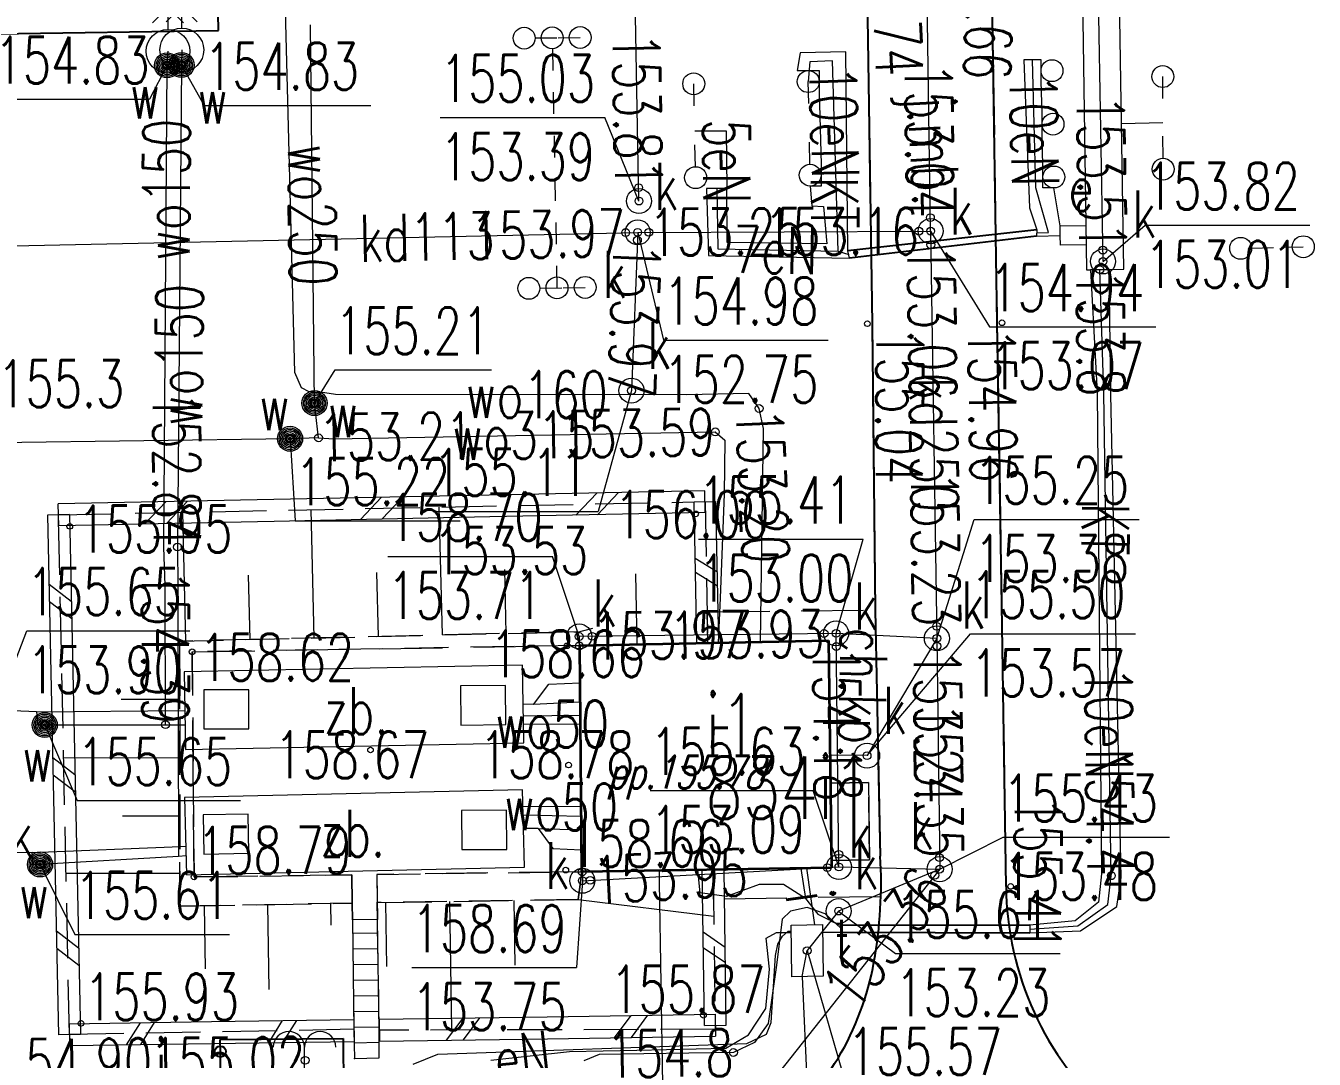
# Model space of a CAD drawing. Header units: metres. Extents: x 7583802 to 7586368, y 5958992 to 5960558.
# Drawn here: x 7585908.95 to 7585950.13, y 5959112.85 to 5959145.89 of the extents above; entities that cross this region are included whole.
import ezdxf
from ezdxf.enums import TextEntityAlignment as Align

# ---------------------------------------------------------------- set-up
doc = ezdxf.new("R2010")
doc.units = ezdxf.units.M
for name, pattern in [('2_EGBS', [0]), ('2_EGBU_A', [0]), ('3_1', [0]), ('3_BUBZ02', [2.45, 1.75, -0.7]), ('3_BUBZ02G', [2.45, 1.75, -0.7]), ('3_KTCR02', [3, 2, -1]), ('3_KTJZ01', [4, 3, -1]), ('3_KTKR01', [0]), ('3_KTOK06', [0]), ('3_KTOK06G', [0]), ('3_PTTU', [2.1, 1.4, -0.7]), ('4_1', [0]), ('4_SUOP03_13', [0]), ('4_SUOP05_02', [0]), ('4_SUPE_01', [0]), ('4_SUPI_01', [0]), ('4_SUPK_01', [0]), ('4_SUPT_01', [0]), ('4_SUPW_01', [0]), ('4_SUSM03_02', [0]), ('4_SUUS18_02', [0]), ('4_SUUS22_02', [0]), ('4_SUUS27_18', [0]), ('4_SUUS30_02', [0])]:
    doc.linetypes.add(name, pattern=pattern)
doc.layers.get('0').update_dxf_attribs({"color": 250, "linetype": 'CONTINUOUS', "lineweight": 100})
for name, color, linetype, lineweight in [('BUBZ_L_1', 7, '3_BUBZ02', 18), ('BUIB_L_1', 7, 'CONTINUOUS', 18), ('EBPPP_T_0', 7, 'CONTINUOUS', 18), ('EGBB_E_T_0', 7, 'CONTINUOUS', 20), ('EGBB_E_T_1', 7, 'CONTINUOUS', 20), ('EGBB_L_0', 7, '2_EGBU_A', 35), ('EGBE_L_3', 7, '2_EGBS', 18), ('KTCR_E_T_1', 7, 'CONTINUOUS', 15), ('KTCR_L_1', 7, '3_KTCR02', 18), ('KTJZ_E_T_0', 7, 'CONTINUOUS', 15), ('KTJZ_L_0', 7, '3_KTJZ01', 18), ('KTKR_L_0', 7, '3_KTKR01', 25), ('KTOK_L_4', 7, 'CONTINUOUS', 25), ('KTOK_L_5', 7, '3_KTOK06', 18), ('PTTU_L_2', 7, '3_PTTU', 18), ('RTPW_T_0', 7, 'CONTINUOUS', 15), ('RTPW_T_1', 7, 'CONTINUOUS', 15), ('SUOE_L_1', 1, '4_SUOP03_13', 25), ('SUOP_E_T_0', 7, 'CONTINUOUS', 18), ('SUOP_L_0', 7, '4_SUOP05_02', 18), ('SUPE_E_T_3', 1, 'CONTINUOUS', 15), ('SUPE_L_3', 1, '4_SUPE_01', 18), ('SUPI_E_T_0', 7, 'CONTINUOUS', 15), ('SUPI_L_0', 7, '4_SUPI_01', 18), ('SUPK_E_T_0', 34, 'CONTINUOUS', 15), ('SUPK_L_0', 34, '4_SUPK_01', 18), ('SUPT_L_0', 30, '4_SUPT_01', 18), ('SUPW_E_T_0', 5, 'CONTINUOUS', 15), ('SUPW_L_0', 5, '4_SUPW_01', 18), ('SUSM_L_4', 7, 'CONTINUOUS', 18), ('SUSM_T_3', 7, 'CONTINUOUS', 18), ('SUTE_T_0', 1, 'CONTINUOUS', 18), ('SUTI_T_0', 7, 'CONTINUOUS', 18), ('SUTK_T_0', 34, 'CONTINUOUS', 18), ('SUTT_T_0', 30, 'CONTINUOUS', 18), ('SUTW_T_0', 5, 'CONTINUOUS', 18), ('SUUE_E_T_2', 7, 'CONTINUOUS', 15), ('SUUE_L_3', 7, '4_1', 18), ('SUUK_E_T_3', 7, 'CONTINUOUS', 15), ('SUUK_T_4', 7, 'CONTINUOUS', 13), ('SUUT_E_T_3', 7, 'CONTINUOUS', 15), ('SUUT_L_3', 7, '4_SUUS22_02', 13), ('SUUW_E_T_5', 7, 'CONTINUOUS', 15), ('SUUW_E_T_6', 5, 'CONTINUOUS', 15), ('SUUW_L_2', 7, '4_1', 18), ('SUUW_L_6', 5, '4_SUUS27_18', 18), ('SUUW_L_7', 7, '4_SUUS30_02', 18), ('SUUW_T_0', 7, 'CONTINUOUS', 18), ('SUUW_T_7', 7, 'CONTINUOUS', 15)]:
    doc.layers.add(name, color=color, linetype=linetype, lineweight=lineweight)
doc.styles.get("Standard").update_dxf_attribs({"font": 'Simplex.SHX', "width": 0.75})

# ---------------------------------------------------------------- blocks, each defined once
blk = doc.blocks.new('3_RTPW02')
at = {"linetype": 'CONTINUOUS'}
blk.add_circle((0, 0), 0.09, dxfattribs=at)
blk = doc.blocks.new('4_SUSM04_01')
at = {"linetype": 'CONTINUOUS'}
blk.add_circle((0, 0), 0.35, dxfattribs=at)
blk = doc.blocks.new('4_SUPS01_03')
at = {"linetype": 'CONTINUOUS'}
blk.add_circle((0, 0), 0.125, dxfattribs=at)
blk = doc.blocks.new('4_SUPS01_10')
at = {"linetype": 'CONTINUOUS'}
blk.add_circle((0, 0), 0.125, dxfattribs=at)
blk = doc.blocks.new('4_SUPS01_05')
at = {"linetype": 'CONTINUOUS'}
blk.add_circle((0, 0), 0.125, dxfattribs=at)
blk = doc.blocks.new('4_SUPS01_07')
at = {"linetype": 'CONTINUOUS'}
blk.add_circle((0, 0), 0.125, dxfattribs=at)
blk = doc.blocks.new('4_SUPS01_08')
at = {"linetype": 'CONTINUOUS'}
blk.add_circle((0, 0), 0.125, dxfattribs=at)
blk = doc.blocks.new('4_SUUS22_01')
at = {"linetype": 'CONTINUOUS'}
blk.add_circle((0, 0), 0.4, dxfattribs=at)
blk = doc.blocks.new('4_SUUS02')
at = {"linetype": 'CONTINUOUS'}
for p, q in [((0, 1.4), (-0.495, 0.905)), ((0, 1.4), (0.495, 0.905)), ((0, 0.7), (0, 1.4))]:
    blk.add_line(p, q, dxfattribs=at)
blk.add_circle((0, 0), 0.7, dxfattribs=at)
blk = doc.blocks.new('4_SUUS25')
at = {"linetype": 'CONTINUOUS'}
for radius in [0.4, 0.35, 0.3, 0.25, 0.2, 0.15, 0.1, 0.05, 0.0143]:
    blk.add_circle((0, 0), radius, dxfattribs=at)
blk = doc.blocks.new('4_SUUS14_W')
at = {"linetype": 'CONTINUOUS'}
blk.add_line((0, 0), (0, 1), dxfattribs=at)
for centre in [(-0.5, 1), (0.5, 1)]:
    blk.add_arc(centre, 0.5, 0, 180, dxfattribs=at)

msp = doc.modelspace()

# ---------------------------------------------------------------- linework, layer by layer
at = {"layer": 'BUBZ_L_1', "linetype": '3_BUBZ02'}
for p, q in [((7585910, 5959130.26), (7585930.66, 5959130.68)), ((7585930.66, 5959130.68), (7585930.75, 5959126.16)), ((7585910.35, 5959113.64), (7585910, 5959130.26)), ((7585926.72, 5959118.85), (7585930.92, 5959118.91)), ((7585930.92, 5959118.91), (7585930.99, 5959113.81)), ((7585920.19, 5959117.32), (7585920.18, 5959117.86)), ((7585919.39, 5959117.31), (7585919.44, 5959113.81)), ((7585920.25, 5959113.78), (7585920.19, 5959117.32)), ((7585919.44, 5959113.81), (7585910.35, 5959113.64)), ((7585930.99, 5959113.81), (7585920.25, 5959113.78))]:
    msp.add_line(p, q, dxfattribs=at)
at = {"layer": 'BUBZ_L_1', "linetype": '3_1'}
for p, q in [((7585914.068, 5959126.225), (7585913.971, 5959130.341)), ((7585918.174, 5959126.322), (7585918.077, 5959130.424)), ((7585922.266, 5959126.419), (7585922.169, 5959130.507)), ((7585916.123, 5959126.273), (7585916.074, 5959128.328)), ((7585920.221, 5959126.37), (7585920.173, 5959128.418)), ((7585924.307, 5959126.467), (7585924.258, 5959128.508)), ((7585928.49, 5959126.116), (7585928.446, 5959128.376)), ((7585926.547, 5959126.495), (7585927.079, 5959126.64)), ((7585913.872, 5959124.359), (7585911.998, 5959124.357)), ((7585913.874, 5959122.486), (7585910.164, 5959122.481)), ((7585913.877, 5959120.63), (7585912.04, 5959120.628)), ((7585913.879, 5959118.793), (7585910.242, 5959118.789)), ((7585914.655, 5959117.763), (7585914.688, 5959115.742)), ((7585916.676, 5959117.796), (7585916.72, 5959115.085)), ((7585918.695, 5959117.829), (7585918.707, 5959117.142)), ((7585920.45, 5959117.864), (7585920.482, 5959115.822)), ((7585922.492, 5959117.896), (7585922.556, 5959113.786)), ((7585924.547, 5959117.928), (7585924.579, 5959115.86)), ((7585926.611, 5959117.964), (7585930.94, 5959117.429))]:
    msp.add_line(p, q, dxfattribs=at)
at = {"layer": 'BUBZ_L_1', "linetype": '3_BUBZ02G'}
for p, q in [((7585926.54, 5959126.52), (7585913.87, 5959126.22)), ((7585913.87, 5959126.22), (7585913.88, 5959117.75)), ((7585926.66, 5959126.08), (7585926.54, 5959126.52)), ((7585930.75, 5959126.16), (7585926.66, 5959126.08)), ((7585926.61, 5959117.96), (7585926.72, 5959118.85)), ((7585913.88, 5959117.75), (7585919.38, 5959117.84)), ((7585919.38, 5959117.84), (7585919.39, 5959117.31)), ((7585920.18, 5959117.86), (7585926.61, 5959117.96))]:
    msp.add_line(p, q, dxfattribs=at)
at = {"layer": 'BUBZ_L_1', "linetype": '3_1'}
for p in [(7585930.75, 5959126.16), (7585920.18, 5959117.86)]:
    msp.add_point(p, dxfattribs=at)
at = {"layer": 'BUIB_L_1', "linetype": '3_1'}
for p, q in [((7585916.88, 5959130.75), (7585909.993, 5959130.61)), ((7585923.766, 5959130.89), (7585916.88, 5959130.75)), ((7585920.323, 5959130.82), (7585919.648, 5959130.106)), ((7585921.012, 5959130.834), (7585920.337, 5959130.12)), ((7585930.653, 5959131.03), (7585923.766, 5959130.89)), ((7585927.21, 5959130.96), (7585926.535, 5959130.246)), ((7585927.898, 5959130.974), (7585927.224, 5959130.26)), ((7585930.667, 5959130.33), (7585930.653, 5959131.03)), ((7585910.007, 5959129.91), (7585909.993, 5959130.61)), ((7585913.436, 5959130.68), (7585912.762, 5959129.966)), ((7585914.125, 5959130.694), (7585913.45, 5959129.98)), ((7585930.31, 5959130.673), (7585931.01, 5959130.687)), ((7585930.4, 5959126.153), (7585930.31, 5959130.673)), ((7585931.1, 5959126.167), (7585931.01, 5959130.687)), ((7585910.35, 5959130.267), (7585909.65, 5959130.253)), ((7585909.65, 5959130.253), (7585909.767, 5959124.713)), ((7585916.894, 5959130.05), (7585910.007, 5959129.91)), ((7585910.35, 5959130.267), (7585910.467, 5959124.727)), ((7585923.78, 5959130.19), (7585916.894, 5959130.05)), ((7585930.667, 5959130.33), (7585923.78, 5959130.19)), ((7585931.055, 5959128.427), (7585930.346, 5959128.865)), ((7585931.064, 5959127.975), (7585930.355, 5959128.413)), ((7585909.697, 5959128.037), (7585910.408, 5959127.497)), ((7585909.708, 5959127.483), (7585910.42, 5959126.943)), ((7585930.4, 5959126.153), (7585931.1, 5959126.167)), ((7585909.767, 5959124.713), (7585909.883, 5959119.173)), ((7585910.467, 5959124.727), (7585910.583, 5959119.187)), ((7585909.813, 5959122.497), (7585910.525, 5959121.957)), ((7585909.825, 5959121.943), (7585910.537, 5959121.403)), ((7585909.883, 5959119.173), (7585910, 5959113.633)), ((7585910.583, 5959119.187), (7585910.7, 5959113.647)), ((7585930.57, 5959118.905), (7585931.27, 5959118.915)), ((7585930.64, 5959113.935), (7585930.57, 5959118.905)), ((7585931.34, 5959113.945), (7585931.27, 5959118.915)), ((7585909.93, 5959116.957), (7585910.642, 5959116.417)), ((7585931.305, 5959116.43), (7585930.598, 5959116.917)), ((7585909.942, 5959116.403), (7585910.653, 5959115.863)), ((7585931.312, 5959115.933), (7585930.605, 5959116.42)), ((7585925.615, 5959114.21), (7585930.985, 5959114.29)), ((7585930.985, 5959114.29), (7585930.995, 5959113.59)), ((7585910.345, 5959113.99), (7585914.89, 5959114.055)), ((7585910.345, 5959113.99), (7585910.355, 5959113.29)), ((7585912.173, 5959113.316), (7585912.617, 5959114.022)), ((7585912.628, 5959113.323), (7585913.072, 5959114.029)), ((7585914.89, 5959114.055), (7585919.435, 5959114.12)), ((7585916.718, 5959113.381), (7585917.162, 5959114.087)), ((7585917.173, 5959113.388), (7585917.617, 5959114.094)), ((7585919.435, 5959114.12), (7585919.445, 5959113.42)), ((7585920.245, 5959114.13), (7585925.615, 5959114.21)), ((7585920.245, 5959114.13), (7585920.255, 5959113.43)), ((7585922.403, 5959113.462), (7585922.93, 5959114.17)), ((7585922.94, 5959113.47), (7585923.467, 5959114.178)), ((7585927.773, 5959113.542), (7585928.3, 5959114.25)), ((7585928.31, 5959113.55), (7585928.837, 5959114.258)), ((7585930.64, 5959113.935), (7585931.34, 5959113.945)), ((7585910.7, 5959113.647), (7585910, 5959113.633)), ((7585920.255, 5959113.43), (7585925.625, 5959113.51)), ((7585925.625, 5959113.51), (7585930.995, 5959113.59)), ((7585910.355, 5959113.29), (7585914.9, 5959113.355)), ((7585914.9, 5959113.355), (7585919.445, 5959113.42))]:
    msp.add_line(p, q, dxfattribs=at)
at = {"layer": 'EGBB_L_0', "linetype": '2_EGBU_A'}
for p, q in [((7585926.66, 5959126.08), (7585934.61, 5959126.24)), ((7585934.61, 5959126.24), (7585934.7, 5959118.97)), ((7585926.72, 5959118.85), (7585926.66, 5959126.08)), ((7585934.7, 5959118.97), (7585926.72, 5959118.85))]:
    msp.add_line(p, q, dxfattribs=at)
at = {"layer": 'EGBE_L_3', "linetype": '2_EGBS'}
for p, q in [((7585934.666, 5959121.68), (7585935.89, 5959121.7)), ((7585935.89, 5959121.7), (7585935.92, 5959119.23)), ((7585934.697, 5959119.21), (7585934.666, 5959121.68)), ((7585935.92, 5959119.23), (7585934.697, 5959119.21))]:
    msp.add_line(p, q, dxfattribs=at)
at = {"layer": 'KTCR_L_1', "linetype": '3_KTCR02'}
for p, q in [((7585930.73, 5959127.16), (7585936.1, 5959127.21)), ((7585930.75, 5959126.16), (7585930.73, 5959127.16)), ((7585936.1, 5959127.21), (7585936.26, 5959119.35)), ((7585934.61, 5959126.24), (7585930.75, 5959126.16)), ((7585934.666, 5959121.68), (7585934.61, 5959126.24)), ((7585914.27, 5959125.88), (7585926.66, 5959126.08)), ((7585914.33, 5959118.68), (7585914.27, 5959125.88)), ((7585926.66, 5959126.08), (7585926.72, 5959118.85)), ((7585935.89, 5959121.7), (7585934.666, 5959121.68)), ((7585935.92, 5959119.23), (7585935.89, 5959121.7)), ((7585934.697, 5959119.21), (7585935.92, 5959119.23)), ((7585926.72, 5959118.85), (7585920.17, 5959118.76)), ((7585930.92, 5959118.91), (7585934.7, 5959118.97)), ((7585930.933, 5959117.97), (7585930.92, 5959118.91)), ((7585934.7, 5959118.97), (7585934.697, 5959119.21)), ((7585919.37, 5959118.75), (7585914.33, 5959118.68)), ((7585919.38, 5959117.84), (7585919.37, 5959118.75)), ((7585920.17, 5959118.76), (7585920.19, 5959117.32)), ((7585936.28, 5959118.05), (7585930.933, 5959117.97)), ((7585919.39, 5959117.31), (7585919.38, 5959117.84)), ((7585920.19, 5959117.32), (7585919.39, 5959117.31))]:
    msp.add_line(p, q, dxfattribs=at)
msp.add_arc((7585922.134, 5959118.483), 14.153, 358.2488, 3.514, dxfattribs=at)
at = {"layer": 'KTJZ_L_0', "linetype": '3_KTJZ01'}
for p, q in [((7585914.95, 5959157.73), (7585915.11, 5959145.74)), ((7585936, 5959136.37), (7585935.81, 5959149.37)), ((7585939.8, 5959149.42), (7585940, 5959136.4)), ((7585915.11, 5959145.74), (7585895.25, 5959145.44)), ((7585936.1, 5959127.21), (7585936, 5959136.37)), ((7585940, 5959136.4), (7585940.15, 5959127.38)), ((7585936.26, 5959119.35), (7585936.1, 5959127.21)), ((7585940.15, 5959127.38), (7585940.28, 5959118.38))]:
    msp.add_line(p, q, dxfattribs=at)
for centre, radius, start, end in [((7585922.134, 5959118.483), 14.153, 358.2488, 3.514), ((7585922.134, 5959118.483), 14.153, 349.7332, 358.2488), ((7585950.207, 5959118.476), 9.928, 180.5557, 228.5086), ((7585927.176, 5959117.532), 9.022, 308.0765, 349.9655)]:
    msp.add_arc(centre, radius, start, end, dxfattribs=at)
at = {"layer": 'KTKR_L_0', "linetype": '3_KTKR01'}
for p, q in [((7585915.11, 5959145.74), (7585914.95, 5959157.73)), ((7585935.81, 5959149.37), (7585936, 5959136.37)), ((7585940, 5959136.4), (7585939.8, 5959149.42)), ((7585895.25, 5959145.44), (7585915.11, 5959145.74)), ((7585936, 5959136.37), (7585936.1, 5959127.21)), ((7585940.15, 5959127.38), (7585940, 5959136.4)), ((7585936.1, 5959127.21), (7585936.26, 5959119.35)), ((7585940.28, 5959118.38), (7585940.15, 5959127.38))]:
    msp.add_line(p, q, dxfattribs=at)
for centre, radius, start, end in [((7585922.134, 5959118.483), 14.153, 349.7332, 3.514), ((7585950.207, 5959118.476), 9.928, 180.5557, 228.5086), ((7585927.176, 5959117.532), 9.022, 308.0765, 349.9655)]:
    msp.add_arc(centre, radius, start, end, dxfattribs=at)
at = {"layer": 'KTOK_L_4'}
for p, q in [((7585915.17, 5959113.48), (7585919.1, 5959113.52)), ((7585915.172, 5959113.1), (7585915.17, 5959113.48)), ((7585919.1, 5959113.52), (7585919.107, 5959111.02)), ((7585915.2, 5959108.1), (7585915.172, 5959113.1))]:
    msp.add_line(p, q, dxfattribs=at)
msp.add_circle((7585915.172, 5959113.1), 0.175, dxfattribs=at)
at = {"layer": 'KTOK_L_5', "linetype": '3_KTOK06'}
for p, q in [((7585920.19, 5959117.32), (7585919.39, 5959117.31)), ((7585920.25, 5959113.78), (7585920.19, 5959117.32)), ((7585920.25, 5959112.9), (7585920.25, 5959113.78)), ((7585919.46, 5959112.88), (7585920.25, 5959112.9))]:
    msp.add_line(p, q, dxfattribs=at)
at = {"layer": 'KTOK_L_5', "linetype": '3_KTOK06G'}
for p, q in [((7585919.39, 5959117.31), (7585919.44, 5959113.77)), ((7585919.44, 5959113.77), (7585919.46, 5959112.88))]:
    msp.add_line(p, q, dxfattribs=at)
at = {"layer": 'KTOK_L_5', "linetype": '3_1'}
for p, q in [((7585919.396, 5959116.879), (7585920.197, 5959116.891)), ((7585919.403, 5959116.38), (7585920.206, 5959116.391)), ((7585919.41, 5959115.88), (7585920.214, 5959115.891)), ((7585919.417, 5959115.38), (7585920.223, 5959115.391)), ((7585919.424, 5959114.88), (7585920.231, 5959114.891)), ((7585919.431, 5959114.38), (7585920.24, 5959114.391)), ((7585919.438, 5959113.88), (7585920.248, 5959113.891)), ((7585919.449, 5959113.38), (7585920.25, 5959113.398))]:
    msp.add_line(p, q, dxfattribs=at)
msp.add_point((7585919.46, 5959112.88), dxfattribs=at)
at = {"layer": 'PTTU_L_2', "linetype": '3_PTTU'}
for p, q in [((7585913.87, 5959126.22), (7585926.54, 5959126.52)), ((7585913.88, 5959117.75), (7585913.87, 5959126.22)), ((7585926.54, 5959126.52), (7585926.66, 5959126.08)), ((7585926.66, 5959126.08), (7585914.27, 5959125.88)), ((7585914.27, 5959125.88), (7585914.33, 5959118.68)), ((7585920.17, 5959118.76), (7585926.72, 5959118.85)), ((7585926.72, 5959118.85), (7585926.61, 5959117.96)), ((7585914.33, 5959118.68), (7585919.37, 5959118.75)), ((7585919.37, 5959118.75), (7585919.38, 5959117.84)), ((7585920.17, 5959118.76), (7585920.18, 5959117.86)), ((7585919.38, 5959117.84), (7585913.88, 5959117.75)), ((7585926.61, 5959117.96), (7585920.18, 5959117.86))]:
    msp.add_line(p, q, dxfattribs=at)
at = {"layer": 'SUOE_L_1', "linetype": '4_1'}
for p, q in [((7585941.27, 5959139.37), (7585935.23, 5959138.7)), ((7585941.25, 5959139.17), (7585935.28, 5959138.46)), ((7585934.99, 5959116.92), (7585941.04, 5959116.89)), ((7585941.04, 5959117.14), (7585935, 5959117.13))]:
    msp.add_line(p, q, dxfattribs=at)
at = {"layer": 'SUOP_L_0', "linetype": '4_1'}
for p, q in [((7585941.62, 5959223.88), (7585942.85, 5959138.09)), ((7585944.04, 5959138.11), (7585943.832, 5959151.879)), ((7585933.7, 5959145.03), (7585933.61, 5959144.46)), ((7585935.16, 5959145.06), (7585933.7, 5959145.03)), ((7585935.23, 5959138.7), (7585935.16, 5959145.06)), ((7585941.4, 5959144.81), (7585940.85, 5959144.81)), ((7585940.85, 5959144.81), (7585941.03, 5959140.07)), ((7585941.4, 5959144.11), (7585941.4, 5959144.81)), ((7585933.61, 5959144.46), (7585934.31, 5959144.46)), ((7585934.31, 5959144.46), (7585934.31, 5959143.76)), ((7585941.43, 5959143.1), (7585941.4, 5959144.11)), ((7585934.31, 5959143.76), (7585934.37, 5959141.47)), ((7585941.43, 5959142.4), (7585941.43, 5959143.1)), ((7585941.46, 5959141.41), (7585941.43, 5959142.4)), ((7585934.37, 5959141.47), (7585934.37, 5959140.77)), ((7585941.46, 5959140.71), (7585941.46, 5959141.41)), ((7585931.36, 5959140.69), (7585930.71, 5959140.69)), ((7585930.71, 5959140.69), (7585930.77, 5959138.55)), ((7585931.37, 5959138.97), (7585931.36, 5959140.69)), ((7585934.37, 5959140.77), (7585934.02, 5959140.77)), ((7585934.02, 5959140.77), (7585934.07, 5959140.14)), ((7585941.81, 5959140.71), (7585941.46, 5959140.71)), ((7585942.01, 5959139.5), (7585941.81, 5959140.71)), ((7585934.07, 5959140.14), (7585934.45, 5959140.12)), ((7585934.45, 5959140.12), (7585934.55, 5959138.92)), ((7585941.03, 5959140.07), (7585941.27, 5959139.37)), ((7585942.015, 5959139.19), (7585942.01, 5959139.5)), ((7585941.27, 5959139.37), (7585941.25, 5959139.17)), ((7585941.25, 5959139.17), (7585942.015, 5959139.19)), ((7585934.55, 5959138.92), (7585931.37, 5959138.97)), ((7585935.28, 5959138.46), (7585935.23, 5959138.7)), ((7585930.77, 5959138.55), (7585935.28, 5959138.46)), ((7585942.85, 5959138.09), (7585942.979, 5959138.092)), ((7585943.575, 5959138.102), (7585942.979, 5959138.092)), ((7585942.979, 5959138.092), (7585943.575, 5959138.102)), ((7585942.979, 5959138.092), (7585943.19, 5959134.17)), ((7585943.575, 5959138.102), (7585944.04, 5959138.11)), ((7585943.63, 5959134.11), (7585943.575, 5959138.102)), ((7585943.19, 5959134.17), (7585943.33, 5959118.78)), ((7585943.96, 5959118.66), (7585943.63, 5959134.11)), ((7585943.33, 5959118.78), (7585943.24, 5959117.87)), ((7585943.82, 5959117.74), (7585943.96, 5959118.66)), ((7585943.24, 5959117.87), (7585942.49, 5959117.28)), ((7585942.66, 5959116.96), (7585943.82, 5959117.74)), ((7585942.49, 5959117.28), (7585941.04, 5959117.14)), ((7585941.04, 5959117.14), (7585941.04, 5959116.89)), ((7585941.04, 5959116.89), (7585942.66, 5959116.96))]:
    msp.add_line(p, q, dxfattribs=at)
at = {"layer": 'SUPE_L_3', "linetype": '4_SUPE_01'}
for p, q in [((7585934.73, 5959144.771), (7585934.005, 5959144.745)), ((7585934.915, 5959138.69), (7585934.73, 5959144.771)), ((7585941.233, 5959140.711), (7585941.125, 5959144.81)), ((7585934.005, 5959144.745), (7585933.96, 5959144.11)), ((7585945.295, 5959142.79), (7585943.97, 5959142.759)), ((7585930.33, 5959142.54), (7585931.34, 5959142.54)), ((7585931.34, 5959142.54), (7585931.36, 5959140.69)), ((7585931.36, 5959140.69), (7585931.035, 5959140.69)), ((7585931.035, 5959140.69), (7585931.07, 5959138.76)), ((7585941.638, 5959139.284), (7585941.233, 5959140.711)), ((7585935.23, 5959138.7), (7585941.27, 5959139.37)), ((7585935.28, 5959138.46), (7585941.25, 5959139.17)), ((7585941.26, 5959139.27), (7585941.638, 5959139.284)), ((7585931.07, 5959138.76), (7585934.915, 5959138.69)), ((7585934.915, 5959138.69), (7585935.255, 5959138.58)), ((7585943.41, 5959134.14), (7585943.277, 5959138.097)), ((7585943.645, 5959118.72), (7585943.41, 5959134.14)), ((7585930.51, 5959118.17), (7585930.43, 5959118.906)), ((7585933.721, 5959118.955), (7585933.87, 5959117.99)), ((7585932.39, 5959118.44), (7585931.35, 5959118.06)), ((7585933.17, 5959118.44), (7585932.39, 5959118.44)), ((7585933.87, 5959117.99), (7585933.17, 5959118.44)), ((7585943.53, 5959117.805), (7585943.645, 5959118.72)), ((7585931.35, 5959118.06), (7585930.51, 5959118.17)), ((7585933.87, 5959117.99), (7585934.27, 5959117.49)), ((7585933.39, 5959117.59), (7585933.13, 5959117.33)), ((7585933.92, 5959117.71), (7585933.39, 5959117.59)), ((7585934.5, 5959117.5), (7585933.92, 5959117.71)), ((7585942.575, 5959117.12), (7585943.53, 5959117.805)), ((7585933.13, 5959117.33), (7585932.94, 5959115.86)), ((7585934.27, 5959117.49), (7585935, 5959117.13)), ((7585934.995, 5959117.05), (7585934.5, 5959117.5)), ((7585932.62, 5959116.72), (7585932.95, 5959116.91)), ((7585932.95, 5959116.91), (7585933.414, 5959116.905)), ((7585934.414, 5959116.918), (7585934.99, 5959116.92)), ((7585934.99, 5959116.92), (7585941.04, 5959116.89)), ((7585935, 5959117.13), (7585941.04, 5959117.14)), ((7585941.04, 5959117.015), (7585942.575, 5959117.12)), ((7585932.72, 5959115.73), (7585932.62, 5959116.72)), ((7585932.6, 5959114.48), (7585932.72, 5959115.73)), ((7585932.94, 5959115.86), (7585932.68, 5959114)), ((7585932.05, 5959113.63), (7585932.6, 5959114.48)), ((7585932.68, 5959114), (7585932.24, 5959113.39)), ((7585931.33, 5959113.21), (7585932.05, 5959113.63)), ((7585923.82, 5959112.82), (7585926.33, 5959113.1)), ((7585926.33, 5959113.1), (7585928.48, 5959113.14)), ((7585931.57, 5959113.07), (7585927.28, 5959113.01)), ((7585928.48, 5959113.14), (7585931.33, 5959113.21)), ((7585932.24, 5959113.39), (7585931.57, 5959113.07)), ((7585927.28, 5959113.01), (7585926.79, 5959112.8))]:
    msp.add_line(p, q, dxfattribs=at)
at = {"layer": 'SUPI_L_0', "linetype": '4_1'}
for p, q in [((7585933.909, 5959118.958), (7585934.164, 5959117.155)), ((7585932.99, 5959116.53), (7585933.14, 5959116.79)), ((7585933.14, 5959116.79), (7585933.313, 5959116.95)), ((7585933.313, 5959116.95), (7585933.414, 5959116.946)), ((7585932.91, 5959116.17), (7585932.99, 5959116.53)), ((7585932.77, 5959114.03), (7585932.91, 5959116.17)), ((7585932.63, 5959113.66), (7585932.77, 5959114.03)), ((7585932, 5959113.36), (7585932.63, 5959113.66)), ((7585922.12, 5959113.02), (7585932, 5959113.36)), ((7585921.33, 5959112.7), (7585922.12, 5959113.02))]:
    msp.add_line(p, q, dxfattribs=at)
at = {"layer": 'SUPK_L_0', "linetype": '4_1'}
for p, q in [((7585943.38, 5959138.36), (7585942.01, 5959217.64)), ((7585928.55, 5959140.29), (7585927.19, 5959215.01)), ((7585937.87, 5959139.33), (7585937.64, 5959155.53)), ((7585878.92, 5959138.22), (7585928.51, 5959139.29)), ((7585928.51, 5959139.29), (7585928.31, 5959134.23)), ((7585928.51, 5959139.29), (7585937.87, 5959139.33)), ((7585937.87, 5959139.33), (7585938.07, 5959126.31)), ((7585934.85, 5959126.47), (7585926.64, 5959126.37)), ((7585926.64, 5959126.37), (7585926.74, 5959118.56)), ((7585938.07, 5959126.31), (7585934.85, 5959126.47)), ((7585934.94, 5959119), (7585934.85, 5959126.47)), ((7585938.07, 5959126.31), (7585935.84, 5959122.56)), ((7585938.07, 5959126.31), (7585938.16, 5959118.93)), ((7585935.84, 5959122.56), (7585934.655, 5959122.57)), ((7585926.74, 5959118.56), (7585934.94, 5959119)), ((7585938.16, 5959118.93), (7585928.22, 5959106.35)), ((7585938.16, 5959118.93), (7585934.93, 5959117.59)), ((7585934.94, 5959119), (7585938.16, 5959118.93)), ((7585934.93, 5959117.59), (7585933.925, 5959116.325))]:
    msp.add_line(p, q, dxfattribs=at)
at = {"layer": 'SUPT_L_0', "linetype": '4_SUPT_01'}
for q in [(7585933.925, 5959116.325), (7585934.31, 5959103.551)]:
    msp.add_line((7585933.76, 5959115.5), q, dxfattribs=at)
at = {"layer": 'SUPW_L_0', "linetype": '4_1'}
for p, q in [((7585917.55, 5959134.81), (7585916.94, 5959158.98)), ((7585918.18, 5959133.83), (7585918.05, 5959145.92)), ((7585913.47, 5959144.63), (7585913.5, 5959145.08)), ((7585913.94, 5959145.12), (7585913.93, 5959144.64)), ((7585913.37, 5959129.22), (7585913.47, 5959144.63)), ((7585913.93, 5959144.64), (7585913.8, 5959129.23)), ((7585917.76, 5959134.32), (7585917.55, 5959134.81)), ((7585918.01, 5959134.19), (7585917.76, 5959134.32)), ((7585918.51, 5959134.16), (7585918.01, 5959134.19)), ((7585918.85, 5959134.11), (7585918.51, 5959134.16)), ((7585930.07, 5959134.1), (7585918.85, 5959134.11)), ((7585932.06, 5959134.14), (7585930.07, 5959134.1)), ((7585932.39, 5959133.66), (7585932.06, 5959134.14)), ((7585918.31, 5959132.72), (7585918.18, 5959133.83)), ((7585932.53, 5959133.02), (7585932.39, 5959133.66)), ((7585918.81, 5959132.69), (7585930.99, 5959132.91)), ((7585930.99, 5959132.91), (7585931.29, 5959132.65)), ((7585932.435, 5959126.196), (7585932.53, 5959133.02)), ((7585917.4, 5959132.69), (7585906.59, 5959132.54)), ((7585918.31, 5959132.72), (7585917.4, 5959132.69)), ((7585918.31, 5959132.72), (7585918.81, 5959132.69)), ((7585931.29, 5959132.65), (7585931.27, 5959130.92)), ((7585931.27, 5959130.92), (7585931.14, 5959127.61)), ((7585913.41, 5959128), (7585913.37, 5959129.22)), ((7585913.8, 5959129.23), (7585913.81, 5959127.97)), ((7585913.42, 5959123.55), (7585913.41, 5959128)), ((7585913.81, 5959127.97), (7585913.83, 5959119.34)), ((7585931.14, 5959127.61), (7585931.083, 5959126.169)), ((7585925.18, 5959124.2), (7585925.67, 5959124.85)), ((7585925.67, 5959124.85), (7585926.67, 5959124.89)), ((7585925.18, 5959124.2), (7585924.85, 5959124.21)), ((7585926.675, 5959124.27), (7585925.18, 5959124.2)), ((7585909.3, 5959123.96), (7585908.02, 5959124.02)), ((7585909.3, 5959123.96), (7585914.04, 5959124)), ((7585909.3, 5959123.96), (7585909.34, 5959123.54)), ((7585924.856, 5959123.83), (7585926.672, 5959123.85)), ((7585909.34, 5959123.54), (7585909.56, 5959123.54)), ((7585909.56, 5959123.54), (7585913.42, 5959123.55)), ((7585913.42, 5959123.55), (7585914.047, 5959123.55)), ((7585926.681, 5959123.57), (7585924.86, 5959123.56)), ((7585926.703, 5959120.92), (7585924.843, 5959120.93)), ((7585926.705, 5959120.61), (7585924.85, 5959120.66)), ((7585925.33, 5959120.23), (7585924.86, 5959120.23)), ((7585925.33, 5959120.23), (7585926.709, 5959120.19)), ((7585925.33, 5959120.23), (7585925.8, 5959119.59)), ((7585909.16, 5959119.46), (7585913.9, 5959119.66)), ((7585913.9, 5959119.66), (7585914.068, 5959119.667)), ((7585909.16, 5959119.46), (7585908.02, 5959119.45)), ((7585909.18, 5959119.08), (7585909.16, 5959119.46)), ((7585913.83, 5959119.34), (7585909.41, 5959119.08)), ((7585914.075, 5959119.354), (7585913.83, 5959119.34)), ((7585925.8, 5959119.59), (7585926.714, 5959119.55)), ((7585909.41, 5959119.08), (7585909.18, 5959119.08)), ((7585929.194, 5959118.887), (7585929.2, 5959118.52)), ((7585929.2, 5959118.52), (7585929.3, 5959112.04))]:
    msp.add_line(p, q, dxfattribs=at)
at = {"layer": 'SUSM_L_4', "linetype": '4_SUSM03_02'}
for p, q in [((7585925.23, 5959145.504), (7585925.93, 5959145.512)), ((7585925.782, 5959145.16), (7585925.795, 5959144.46)), ((7585925.97, 5959145.512), (7585926.67, 5959145.52)), ((7585930.314, 5959143.34), (7585930.3, 5959144.04)), ((7585933.974, 5959143.41), (7585933.96, 5959144.11)), ((7585945.292, 5959143.57), (7585945.29, 5959144.27)), ((7585925.809, 5959143.767), (7585925.822, 5959143.074)), ((7585925.836, 5959142.381), (7585925.849, 5959141.687)), ((7585945.299, 5959141.66), (7585945.296, 5959142.36)), ((7585930.353, 5959141.39), (7585930.339, 5959142.09)), ((7585934.013, 5959141.47), (7585933.999, 5959142.17)), ((7585925.863, 5959140.994), (7585925.876, 5959140.301)), ((7585925.889, 5959139.608), (7585925.903, 5959138.915)), ((7585948.13, 5959138.789), (7585948.83, 5959138.806)), ((7585949.08, 5959138.813), (7585949.78, 5959138.83)), ((7585925.916, 5959138.215), (7585925.93, 5959137.515)), ((7585925.38, 5959137.506), (7585926.08, 5959137.517)), ((7585926.13, 5959137.518), (7585926.83, 5959137.53))]:
    msp.add_line(p, q, dxfattribs=at)
for centre in [(7585924.88, 5959145.5), (7585925.775, 5959145.51), (7585926.67, 5959145.52), (7585930.3, 5959144.04), (7585933.96, 5959144.11), (7585945.29, 5959144.27), (7585934.02, 5959141.12), (7585945.3, 5959141.31), (7585930.36, 5959141.04), (7585947.78, 5959138.78), (7585949.78, 5959138.83), (7585925.03, 5959137.5), (7585925.93, 5959137.515), (7585926.83, 5959137.53)]:
    msp.add_circle(centre, 0.35, dxfattribs=at)
at = {"layer": 'SUTK_T_0', "linetype": 'CONTINUOUS'}
for p, q in [((7585922.194, 5959142.961), (7585927.46, 5959142.961)), ((7585928.55, 5959140.29), (7585927.46, 5959142.961)), ((7585943.38, 5959138.36), (7585944.723, 5959139.517)), ((7585944.723, 5959139.517), (7585949.989, 5959139.517)), ((7585928.51, 5959139.29), (7585929.333, 5959135.842)), ((7585937.87, 5959139.33), (7585939.748, 5959136.274)), ((7585939.748, 5959136.274), (7585945.068, 5959136.274)), ((7585929.333, 5959135.842), (7585934.598, 5959135.842)), ((7585928.31, 5959134.23), (7585927.241, 5959130.365)), ((7585921.976, 5959130.365), (7585927.241, 5959130.365)), ((7585938.07, 5959126.31), (7585939.265, 5959130.112)), ((7585939.265, 5959130.112), (7585944.531, 5959130.112)), ((7585930.45, 5959129.483), (7585935.716, 5959129.483)), ((7585934.85, 5959126.47), (7585935.716, 5959129.483)), ((7585920.52, 5959128.929), (7585925.786, 5959128.929)), ((7585926.64, 5959126.37), (7585925.786, 5959128.929)), ((7585908.02, 5959124.02), (7585908.989, 5959126.554)), ((7585908.989, 5959126.554), (7585914.2, 5959126.554)), ((7585935.84, 5959122.56), (7585939.147, 5959126.454)), ((7585939.147, 5959126.454), (7585944.413, 5959126.454)), ((7585928.91, 5959121.448), (7585934.121, 5959121.448)), ((7585934.94, 5959119), (7585934.121, 5959121.448)), ((7585938.16, 5959118.93), (7585940.184, 5959119.949)), ((7585940.184, 5959119.949), (7585945.504, 5959119.949)), ((7585926.74, 5959118.56), (7585926.555, 5959115.782)), ((7585934.93, 5959117.59), (7585936.746, 5959116.232)), ((7585936.746, 5959116.232), (7585942.012, 5959116.232)), ((7585921.289, 5959115.782), (7585926.555, 5959115.782))]:
    msp.add_line(p, q, dxfattribs=at)
at = {"layer": 'SUTT_T_0', "linetype": 'CONTINUOUS'}
msp.add_line((7585933.925, 5959116.325), (7585935.218, 5959111.85), dxfattribs=at)
at = {"layer": 'SUTW_T_0', "linetype": 'CONTINUOUS'}
for p, q in [((7585913.47, 5959144.63), (7585912.909, 5959143.544)), ((7585913.93, 5959144.64), (7585914.656, 5959143.347)), ((7585907.589, 5959143.544), (7585912.909, 5959143.544)), ((7585914.656, 5959143.347), (7585919.976, 5959143.347)), ((7585918.18, 5959133.83), (7585918.841, 5959134.892)), ((7585918.841, 5959134.892), (7585923.836, 5959134.892)), ((7585917.4, 5959132.69), (7585917.566, 5959130.067)), ((7585917.566, 5959130.067), (7585922.832, 5959130.067)), ((7585909.56, 5959123.54), (7585910.6, 5959121.121)), ((7585910.6, 5959121.121), (7585915.812, 5959121.121)), ((7585909.41, 5959119.08), (7585910.522, 5959116.844)), ((7585910.522, 5959116.844), (7585915.462, 5959116.844))]:
    msp.add_line(p, q, dxfattribs=at)
at = {"layer": 'SUUE_L_3', "linetype": '4_SUUS18_02'}
for p, q in [((7585942.01, 5959139.5), (7585942.83, 5959139.51)), ((7585942.015, 5959139.19), (7585942.01, 5959139.5)), ((7585942.83, 5959139.51), (7585942.839, 5959138.89)), ((7585942.02, 5959138.88), (7585942.015, 5959139.19)), ((7585942.839, 5959138.89), (7585942.02, 5959138.88))]:
    msp.add_line(p, q, dxfattribs=at)
at = {"layer": 'SUUT_L_3', "linetype": '4_SUUS22_02'}
for p, q in [((7585933.41, 5959117.14), (7585934.41, 5959117.16)), ((7585934.41, 5959117.16), (7585934.44, 5959115.51)), ((7585933.44, 5959115.49), (7585933.41, 5959117.14)), ((7585934.44, 5959115.51), (7585933.44, 5959115.49))]:
    msp.add_line(p, q, dxfattribs=at)
at = {"layer": 'SUUW_L_6', "linetype": '4_SUUS27_18'}
for p, q in [((7585924.83, 5959125.45), (7585914.02, 5959125.24)), ((7585924.87, 5959122.97), (7585924.83, 5959125.45)), ((7585914.02, 5959125.24), (7585914.06, 5959122.76)), ((7585914.06, 5959122.76), (7585924.87, 5959122.97)), ((7585924.83, 5959121.47), (7585914.03, 5959121.22)), ((7585924.89, 5959118.99), (7585924.83, 5959121.47)), ((7585914.03, 5959121.22), (7585914.09, 5959118.75)), ((7585914.09, 5959118.75), (7585924.89, 5959118.99))]:
    msp.add_line(p, q, dxfattribs=at)
at = {"layer": 'SUUW_L_7', "linetype": '4_SUUS30_02'}
for p, q in [((7585914.642, 5959124.662), (7585914.642, 5959123.412)), ((7585916.082, 5959124.662), (7585914.642, 5959124.662)), ((7585916.079, 5959123.412), (7585916.082, 5959124.662)), ((7585924.284, 5959124.807), (7585922.844, 5959124.788)), ((7585922.844, 5959124.788), (7585922.86, 5959123.538)), ((7585924.3, 5959123.557), (7585924.284, 5959124.807)), ((7585914.642, 5959123.412), (7585916.079, 5959123.412)), ((7585922.86, 5959123.538), (7585924.3, 5959123.557)), ((7585916.06, 5959120.689), (7585914.62, 5959120.663)), ((7585914.62, 5959120.663), (7585914.645, 5959119.411)), ((7585916.085, 5959119.44), (7585916.06, 5959120.689)), ((7585924.321, 5959120.812), (7585922.881, 5959120.808)), ((7585922.881, 5959120.808), (7585922.884, 5959119.558)), ((7585924.324, 5959119.562), (7585924.321, 5959120.812)), ((7585914.645, 5959119.411), (7585916.085, 5959119.44)), ((7585922.884, 5959119.558), (7585924.324, 5959119.562))]:
    msp.add_line(p, q, dxfattribs=at)

# ---------------------------------------------------------------- block references
at = {"layer": 'RTPW_T_1'}
for p in [(7585935.85, 5959136.37), (7585940.15, 5959136.4), (7585930.36, 5959130.29), (7585910.36, 5959129.89), (7585914.27, 5959125.88), (7585926.25, 5959126.07), (7585919.97, 5959122.74), (7585926.3, 5959122.26), (7585926.21, 5959118.9), (7585914.33, 5959118.68), (7585940.43, 5959118.38), (7585930.61, 5959114.26), (7585910.72, 5959114)]:
    msp.add_blockref('3_RTPW02', p, dxfattribs=at)
at = {"layer": 'SUSM_T_3'}
for p in [(7585941.75, 5959144.46), (7585941.78, 5959142.75), (7585941.81, 5959141.06)]:
    msp.add_blockref('4_SUSM04_01', p, dxfattribs=at)
at = {"layer": 'SUTE_T_0'}
for p in [(7585943.277, 5959138.097), (7585943.645, 5959118.72), (7585931.57, 5959113.07)]:
    msp.add_blockref('4_SUPS01_03', p, dxfattribs=at)
at = {"layer": 'SUTI_T_0'}
msp.add_blockref('4_SUPS01_10', (7585917.88, 5959112.82), dxfattribs=at)
at = {"layer": 'SUTK_T_0'}
for p in [(7585928.542, 5959140.717), (7585928.55, 5959140.29), (7585937.864, 5959139.758), (7585928.124, 5959139.282), (7585928.51, 5959139.29), (7585928.865, 5959139.292), (7585937.497, 5959139.328), (7585937.87, 5959139.33), (7585928.5, 5959139.04), (7585937.877, 5959138.894), (7585943.374, 5959138.723), (7585943.38, 5959138.36), (7585928.31, 5959134.23), (7585938.064, 5959126.696), (7585926.64, 5959126.37), (7585927.053, 5959126.375), (7585934.467, 5959126.465), (7585934.85, 5959126.47), (7585938.07, 5959126.31), (7585926.644, 5959126.068), (7585934.855, 5959126.049), (7585938.073, 5959126.06), (7585935.84, 5959122.56), (7585934.935, 5959119.404), (7585938.156, 5959119.296), (7585926.736, 5959118.843), (7585934.571, 5959118.98), (7585934.94, 5959119), (7585938.005, 5959118.734), (7585938.16, 5959118.93), (7585926.74, 5959118.56), (7585926.99, 5959118.573), (7585934.93, 5959117.59)]:
    msp.add_blockref('4_SUPS01_05', p, dxfattribs=at)
at = {"layer": 'SUTT_T_0'}
msp.add_blockref('4_SUPS01_07', (7585933.925, 5959116.325), dxfattribs=at)
at = {"layer": 'SUTW_T_0'}
for p in [(7585913.47, 5959144.63), (7585913.93, 5959144.64), (7585918.18, 5959133.83), (7585932.39, 5959133.66), (7585917.4, 5959132.69), (7585918.31, 5959132.72), (7585930.99, 5959132.91), (7585913.8, 5959129.23), (7585909.56, 5959123.54), (7585913.42, 5959123.55), (7585909.41, 5959119.08)]:
    msp.add_blockref('4_SUPS01_08', p, dxfattribs=at)
at = {"layer": 'SUUK_T_4'}
for p in [(7585928.55, 5959140.29), (7585928.51, 5959139.29), (7585937.87, 5959139.33), (7585943.38, 5959138.36), (7585928.31, 5959134.23), (7585926.64, 5959126.37), (7585934.85, 5959126.47), (7585938.07, 5959126.31), (7585935.84, 5959122.56), (7585934.94, 5959119), (7585938.16, 5959118.93), (7585926.74, 5959118.56), (7585934.93, 5959117.59)]:
    msp.add_blockref('4_SUUS22_01', p, dxfattribs=at)
at = {"layer": 'SUUW_L_2'}
msp.add_blockref('4_SUUS14_W', (7585917.86, 5959112.24), dxfattribs=at)
at = {"layer": 'SUUW_T_0'}
for p in [(7585913.5, 5959145.08), (7585913.94, 5959145.12)]:
    msp.add_blockref('4_SUUS02', p, dxfattribs=at)
at = {"layer": 'SUUW_T_7'}
for p in [(7585913.47, 5959144.63), (7585913.93, 5959144.64), (7585918.18, 5959133.83), (7585917.4, 5959132.69), (7585909.56, 5959123.54), (7585909.41, 5959119.08)]:
    msp.add_blockref('4_SUUS25', p, dxfattribs=at)

# ---------------------------------------------------------------- texts
at = {"layer": 'EBPPP_T_0', "oblique": 15, "width": 0.7}
msp.add_text('pp.155.78', height=1.05, dxfattribs=at).set_placement((7585930.042, 5959121.856), align=Align.MIDDLE)
msp.add_text('pp.155.78', height=1.05, dxfattribs=at).set_placement((7585930.042, 5959121.856), align=Align.MIDDLE)
msp.add_text('pp.155.78', height=1.05, dxfattribs=at).set_placement((7585930.042, 5959121.856), align=Align.MIDDLE)
msp.add_text('pp.155.78', height=1.05, dxfattribs=at).set_placement((7585930.042, 5959121.856), align=Align.MIDDLE)
msp.add_text('pp.155.78', height=1.05, dxfattribs=at).set_placement((7585930.042, 5959121.856), align=Align.MIDDLE)
msp.add_text('pp.155.78', height=1.05, dxfattribs=at).set_placement((7585930.042, 5959121.856), align=Align.MIDDLE)
at = {"layer": 'EGBB_E_T_0', "width": 0.7}
msp.add_text('i1', height=2, dxfattribs=at).set_placement((7585930.672, 5959122.535))
at = {"layer": 'EGBB_E_T_1', "width": 0.7}
msp.add_text('834i1', height=2, dxfattribs=at).set_placement((7585930.672, 5959122.535), align=Align.TOP_LEFT)
at = {"layer": 'KTCR_E_T_1', "width": 0.7}
msp.add_text('ch.kp.', height=1.5, rotation=268.6678, dxfattribs=at).set_placement((7585935.455, 5959124.562), align=Align.MIDDLE)
at = {"layer": 'KTJZ_E_T_0', "width": 0.7}
msp.add_text('j.mb.', height=1.5, rotation=273.1798, dxfattribs=at).set_placement((7585937.754, 5959141.913), align=Align.MIDDLE)
at = {"layer": 'RTPW_T_0', "width": 0.7}
msp.add_text('155.3', height=1.5, dxfattribs=at).set_placement((7585908.05, 5959133.7))
at = {"layer": 'RTPW_T_1', "width": 0.7}
for s, rotation, p in [('154.74', 272.9119, (7585935.887, 5959149.192)), ('154.66', 268.1888, (7585939.073, 5959149.139)), ('155.04', 269.7038, (7585936.139, 5959136.195)), ('154.96', 270.917, (7585939.064, 5959136.223)), ('155.41', 269.6193, (7585940.561, 5959121.262))]:
    msp.add_text(s, height=1.5, rotation=rotation, dxfattribs=at).set_placement(p)
for s, p in [('156.00', (7585927.768, 5959129.516)), ('155.95', (7585910.61, 5959129.052)), ('158.62', (7585914.498, 5959124.953)), ('158.66', (7585923.79, 5959125.065)), ('158.67', (7585916.902, 5959121.835)), ('158.78', (7585923.453, 5959121.835)), ('158.66', (7585926.31, 5959119)), ('158.79', (7585914.43, 5959118.78)), ('155.93', (7585910.82, 5959114.1)), ('155.87', (7585927.641, 5959114.34))]:
    msp.add_text(s, height=1.5, dxfattribs=at).set_placement(p)
at = {"layer": 'SUOP_E_T_0', "width": 0.7}
for rotation, p in [(270.5968, (7585934.801, 5959140.235)), (268.4518, (7585943.45, 5959129.804))]:
    msp.add_text('KT', height=1.5, rotation=rotation, dxfattribs=at).set_placement(p, align=Align.MIDDLE)
at = {"layer": 'SUPE_E_T_3', "width": 0.7}
for s, rotation, p in [('10eN', 271.7467, (7585934.789, 5959142.814)), ('10eN', 271.5066, (7585941.184, 5959142.551)), ('5eN', 270.4986, (7585931.351, 5959141.557)), ('7eN', 358.957, (7585932.908, 5959138.727)), ('10eN', 270.8731, (7585943.571, 5959123.596)), ('eN', 6.3427, (7585924.827, 5959112.935))]:
    msp.add_text(s, height=1.5, rotation=rotation, dxfattribs=at).set_placement(p, align=Align.MIDDLE)
at = {"layer": 'SUPI_E_T_0', "width": 0.7}
for rotation, p in [(278.05, (7585934.036, 5959118.058)), (0.4425, (7585913.28, 5959112.779))]:
    msp.add_text('i', height=1.5, rotation=rotation, dxfattribs=at).set_placement(p, align=Align.MIDDLE)
at = {"layer": 'SUPK_E_T_0', "width": 0.7}
for s, rotation, p in [('kd113', 1.2361, (7585921.77, 5959139.145)), ('kd250', 270.88, (7585937.975, 5959132.506))]:
    msp.add_text(s, height=1.5, rotation=rotation, dxfattribs=at).set_placement(p, align=Align.MIDDLE)
at = {"layer": 'SUPW_E_T_0', "width": 0.7}
for s, rotation, p in [('wo150', 89.6282, (7585913.444, 5959140.648)), ('wo250', 270.6161, (7585918.115, 5959139.852)), ('wo150', 89.5167, (7585913.852, 5959135.366)), ('wo160', 359.9489, (7585925.279, 5959134.104)), ('wo315', 1.0348, (7585924.85, 5959132.799)), ('wo50', 0.3146, (7585925.771, 5959123.565)), ('wo50', 359.692, (7585926.056, 5959120.923))]:
    msp.add_text(s, height=1.5, rotation=rotation, dxfattribs=at).set_placement(p, align=Align.MIDDLE)
at = {"layer": 'SUTE_T_0', "width": 0.7}
msp.add_text('153.8', height=1.5, rotation=270.7326, dxfattribs=at).set_placement((7585943.277, 5959138.097), align=Align.MIDDLE_LEFT)
for s, rotation, p in [('154.4', 271.2708, (7585943.645, 5959118.72)), ('154.8', 0.8013, (7585931.57, 5959113.07))]:
    msp.add_text(s, height=1.5, rotation=rotation, dxfattribs=at).set_placement(p, align=Align.MIDDLE_RIGHT)
at = {"layer": 'SUTI_T_0', "width": 0.7}
msp.add_text('154.90', height=1.5, rotation=0.4314, dxfattribs=at).set_placement((7585908.04, 5959112.74), align=Align.MIDDLE_LEFT)
msp.add_text('155.02', height=1.5, rotation=0.5267, dxfattribs=at).set_placement((7585917.88, 5959112.82), align=Align.MIDDLE_RIGHT)
at = {"layer": 'SUTK_T_0', "width": 0.7}
for s, rotation, p in [('153.81', 271.0427, (7585928.542, 5959140.717)), ('153.04', 270.8134, (7585937.864, 5959139.758)), ('153.51', 270.99, (7585943.374, 5959138.723)), ('153.97', 1.2361, (7585928.124, 5959139.282)), ('153.16', 0.2448, (7585937.497, 5959139.328)), ('153.23', 270.88, (7585938.064, 5959126.696)), ('153.93', 0.6978, (7585934.467, 5959126.465)), ('153.35', 270.6987, (7585938.156, 5959119.296)), ('153.36', 51.6862, (7585937.954, 5959118.669))]:
    msp.add_text(s, height=1.5, rotation=rotation, dxfattribs=at).set_placement(p, align=Align.MIDDLE_RIGHT)
for s, p in [('155.03', (7585922.194, 5959144.961)), ('153.39', (7585922.194, 5959142.461)), ('153.82', (7585944.723, 5959141.517)), ('153.01', (7585944.723, 5959139.017)), ('154.94', (7585939.748, 5959138.274)), ('154.98', (7585929.333, 5959137.842)), ('153.07', (7585939.748, 5959135.774)), ('152.75', (7585929.333, 5959135.342)), ('155.11', (7585921.976, 5959132.365)), ('155.25', (7585939.265, 5959132.112)), ('155.41', (7585930.45, 5959131.483)), ('158.70', (7585920.52, 5959130.929)), ('153.53', (7585921.976, 5959129.865)), ('153.38', (7585939.265, 5959129.612)), ('153.00', (7585930.45, 5959128.983)), ('155.65', (7585908.989, 5959128.554)), ('153.71', (7585920.52, 5959128.429)), ('155.50', (7585939.147, 5959128.454)), ('153.90', (7585908.989, 5959126.054)), ('153.57', (7585939.147, 5959125.954)), ('155.63', (7585928.91, 5959123.448)), ('155.43', (7585940.184, 5959121.949)), ('153.09', (7585928.91, 5959120.948)), ('153.48', (7585940.184, 5959119.449)), ('155.61', (7585936.746, 5959118.232)), ('158.69', (7585921.289, 5959117.782)), ('153.23', (7585936.746, 5959115.732)), ('153.75', (7585921.289, 5959115.282))]:
    msp.add_text(s, height=1.5, dxfattribs=at).set_placement(p, align=Align.TOP_LEFT)
for s, rotation, p in [('153.25', 0.2448, (7585928.865, 5959139.292)), ('153.97', 267.7365, (7585928.497, 5959138.959)), ('153.06', 270.88, (7585937.877, 5959138.894)), ('153.97', 0.6978, (7585927.053, 5959126.375)), ('154.18', 270.6903, (7585934.855, 5959126.049)), ('153.24', 270.6987, (7585938.074, 5959125.962)), ('153.95', 3.0715, (7585927.078, 5959118.578))]:
    msp.add_text(s, height=1.5, rotation=rotation, dxfattribs=at).set_placement(p, align=Align.MIDDLE_LEFT)
at = {"layer": 'SUTT_T_0', "width": 0.7}
msp.add_text('155.57', height=1.5, dxfattribs=at).set_placement((7585935.218, 5959113.85), align=Align.TOP_LEFT)
at = {"layer": 'SUTW_T_0', "width": 0.7}
msp.add_text('154.83', height=1.5, dxfattribs=at).set_placement((7585912.909, 5959145.544), align=Align.TOP_RIGHT)
for s, p in [('154.83', (7585914.656, 5959145.347)), ('155.22', (7585917.566, 5959132.067)), ('155.65', (7585910.6, 5959123.121)), ('155.61', (7585910.522, 5959118.844))]:
    msp.add_text(s, height=1.5, dxfattribs=at).set_placement(p, align=Align.TOP_LEFT)
msp.add_text('155.21', height=1.5, dxfattribs=at).set_placement((7585918.841, 5959135.392))
for s, rotation, p in [('152.84', 270.4547, (7585913.8, 5959129.23)), ('153.59', 0.8585, (7585930.99, 5959132.91)), ('154.39', 270.1288, (7585913.42, 5959123.55))]:
    msp.add_text(s, height=1.5, rotation=rotation, dxfattribs=at).set_placement(p, align=Align.MIDDLE_RIGHT)
for s, rotation, p in [('153.21', 0.8585, (7585918.31, 5959132.72)), ('153.20', 272.612, (7585932.39, 5959133.66))]:
    msp.add_text(s, height=1.5, rotation=rotation, dxfattribs=at).set_placement(p, align=Align.MIDDLE_LEFT)
at = {"layer": 'SUUE_E_T_2', "width": 0.7}
msp.add_text('e', height=1.5, dxfattribs=at).set_placement((7585942.275, 5959139.97))
at = {"layer": 'SUUK_E_T_3', "width": 0.7}
for p in [(7585929.039, 5959140.013), (7585938.474, 5959139.216), (7585944.316, 5959139.124), (7585928.81, 5959134.93), (7585927.07, 5959126.689), (7585935.421, 5959126.596), (7585938.848, 5959126.627), (7585936.34, 5959123.26), (7585937.202, 5959119.571), (7585908.436, 5959119.304), (7585935.234, 5959119.304), (7585925.556, 5959118.298), (7585935.43, 5959118.29)]:
    msp.add_text('k', height=1.5, dxfattribs=at).set_placement(p)
msp.add_text('k', height=1.5, dxfattribs=at).set_placement((7585928.152, 5959138.696), align=Align.TOP_RIGHT)
at = {"layer": 'SUUT_E_T_3', "width": 0.7}
msp.add_text('t', height=1.5, dxfattribs=at).set_placement((7585934.792, 5959115.81))
at = {"layer": 'SUUW_E_T_5', "width": 0.7}
for p in [(7585913.259, 5959144.435), (7585909.82, 5959123.23), (7585909.711, 5959118.86)]:
    msp.add_text('w', height=1.5, dxfattribs=at).set_placement(p, align=Align.TOP_RIGHT)
for p in [(7585914.429, 5959144.268), (7585918.596, 5959134.241)]:
    msp.add_text('w', height=1.5, dxfattribs=at).set_placement(p, align=Align.TOP_LEFT)
msp.add_text('w', height=1.5, dxfattribs=at).set_placement((7585917.398, 5959132.966), align=Align.RIGHT)
at = {"layer": 'SUUW_E_T_6', "width": 0.7}
for p in [(7585919.514, 5959123.995), (7585919.4, 5959120.078)]:
    msp.add_text('zb.', height=1.5, dxfattribs=at).set_placement(p, align=Align.MIDDLE)

doc.saveas('drawing.dxf')
